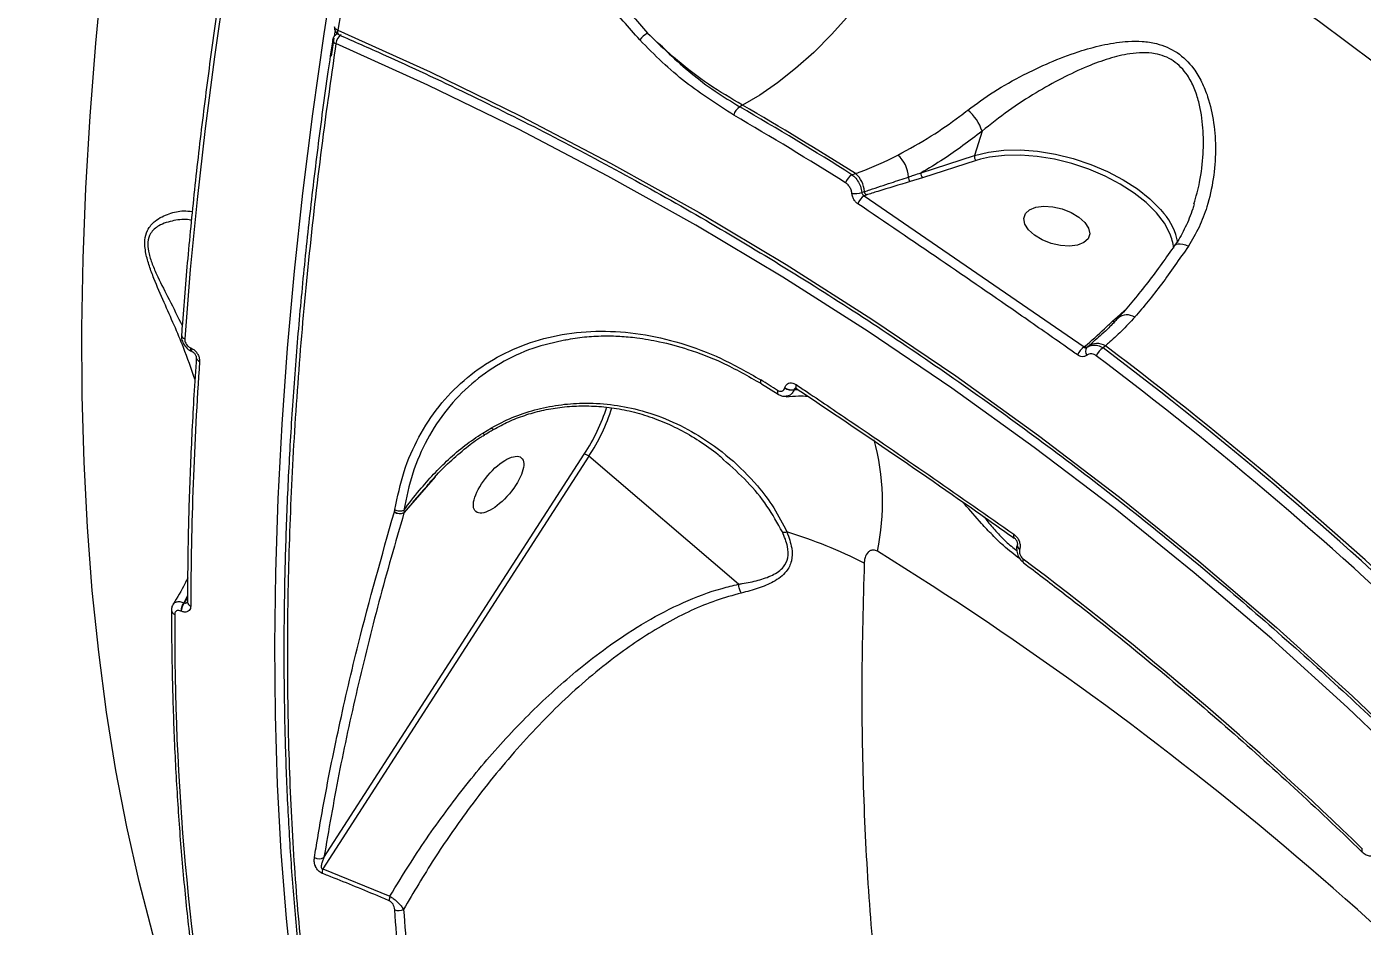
# Model space of a CAD drawing. Header units: millimetres. Extents: x -10881 to 8954, y -8695 to 5624.
# Drawn here: x -5188.4 to -5011.7, y 2574.1 to 2693.1 of the extents above; entities that cross this region are included whole.
import ezdxf

# ---------------------------------------------------------------- set-up
doc = ezdxf.new("R2010")
doc.units = ezdxf.units.MM
for name, color, linetype in [('DIKOM_ОБЪЕКТ', 7, 'Continuous'), ('DIKOM_РАЗМЕР_ЗОНА', 7, 'Continuous'), ('DIKOM_РАЗМЕР_ОБЪЕКТА', 7, 'Continuous')]:
    doc.layers.add(name, color=color, linetype=linetype)
doc.styles.add('style1', font='arial.ttf', dxfattribs={"width": 0.8})
doc.dimstyles.new('1-50', dxfattribs={"dimtxt": 300, "dimasz": 200, "dimexe": 100, "dimexo": 0, "dimgap": 100, "dimtad": 1, "dimtxsty": 'style1', "dimcen": 200, "dimclrd": 7, "dimclre": 7, "dimclrt": 7, "dimadec": 1, "dimazin": 2, "dimtfac": 1, "dimtmove": 0, "dimatfit": 2, "dimfxl": 0, "dimlwd": 25, "dimlwe": 18, "dimarcsym": 0})

# ---------------------------------------------------------------- blocks, each defined once
blk = doc.blocks.new('*D9')
at = {"layer": 'Defpoints', "color": 0, "transparency": 16777216}
for p in [(-9533.99, 4149), (-6877.05, 4149), (-2715.65, -5051.15)]:
    blk.add_point(p, dxfattribs=at)
at = {"layer": 'DIKOM_РАЗМЕР_ОБЪЕКТА', "color": 7, "lineweight": 18, "transparency": 16777216}
for p, q in [((-6877.05, 4149), (-9633.99, 4149)), ((-2715.65, -5051.15), (-9633.99, -5051.15))]:
    blk.add_line(p, q, dxfattribs=at)
at = {"layer": 'DIKOM_РАЗМЕР_ОБЪЕКТА', "color": 7, "lineweight": 25, "transparency": 16777216}
blk.add_line((-9533.99, -4851.15), (-9533.99, 3949), dxfattribs=at)
at = {"layer": 'DIKOM_РАЗМЕР_ОБЪЕКТА', "color": 7, "transparency": 16777216}
for points in [[(-9567.32, 3949), (-9500.66, 3949), (-9533.99, 4149)], [(-9567.32, -4851.15), (-9500.66, -4851.15), (-9533.99, -5051.15)]]:
    blk.add_solid(points, dxfattribs=at)
at = {"layer": 'DIKOM_РАЗМЕР_ОБЪЕКТА', "color": 7, "transparency": 16777216, "insert": (-9787.16, -451.07), "char_height": 300, "attachment_point": 5, "rotation": 90, "style": 'style1'}
blk.add_mtext('9200', dxfattribs=at)
blk = doc.blocks.new('*D10')
at = {"layer": 'Defpoints', "color": 0, "transparency": 16777216}
for p in [(-7152.73, 2730.8), (7385.22, 911.28), (7385.22, -7693.77)]:
    blk.add_point(p, dxfattribs=at)
at = {"layer": 'DIKOM_РАЗМЕР_ОБЪЕКТА', "color": 7, "lineweight": 18, "transparency": 16777216}
for p, q in [((-7152.73, 2730.8), (-7152.73, -7793.77)), ((7385.22, 911.28), (7385.22, -7793.77))]:
    blk.add_line(p, q, dxfattribs=at)
at = {"layer": 'DIKOM_РАЗМЕР_ОБЪЕКТА', "color": 7, "lineweight": 25, "transparency": 16777216}
blk.add_line((-6952.73, -7693.77), (7185.22, -7693.77), dxfattribs=at)
at = {"layer": 'DIKOM_РАЗМЕР_ОБЪЕКТА', "color": 7, "transparency": 16777216}
for points in [[(-6952.73, -7660.43), (-6952.73, -7727.1), (-7152.73, -7693.77)], [(7185.22, -7660.43), (7185.22, -7727.1), (7385.22, -7693.77)]]:
    blk.add_solid(points, dxfattribs=at)
at = {"layer": 'DIKOM_РАЗМЕР_ОБЪЕКТА', "color": 7, "transparency": 16777216, "insert": (116.24, -7440.59), "char_height": 300, "attachment_point": 5, "style": 'style1'}
blk.add_mtext('14500', dxfattribs=at)
blk = doc.blocks.new('*D11')
at = {"layer": 'Defpoints', "color": 0, "transparency": 16777216}
for p in [(-7028.45, 5624.13), (-10431.26, -7165.91), (-2784.83, -7165.91)]:
    blk.add_point(p, dxfattribs=at)
at = {"layer": 'DIKOM_РАЗМЕР_ЗОНА', "color": 7, "lineweight": 18, "transparency": 16777216}
for p, q in [((-7028.45, 5624.13), (-10531.26, 5624.13)), ((-2784.83, -7165.91), (-10531.26, -7165.91))]:
    blk.add_line(p, q, dxfattribs=at)
at = {"layer": 'DIKOM_РАЗМЕР_ЗОНА', "color": 7, "lineweight": 25, "transparency": 16777216}
blk.add_line((-10431.26, 5424.13), (-10431.26, -6965.91), dxfattribs=at)
at = {"layer": 'DIKOM_РАЗМЕР_ЗОНА', "color": 7, "transparency": 16777216}
for points in [[(-10464.6, 5424.13), (-10397.93, 5424.13), (-10431.26, 5624.13)], [(-10464.6, -6965.91), (-10397.93, -6965.91), (-10431.26, -7165.91)]]:
    blk.add_solid(points, dxfattribs=at)
at = {"layer": 'DIKOM_РАЗМЕР_ЗОНА', "color": 7, "transparency": 16777216, "insert": (-10684.43, -770.89), "char_height": 300, "attachment_point": 5, "rotation": 90, "style": 'style1'}
blk.add_mtext('12800', dxfattribs=at)
blk = doc.blocks.new('*D12')
at = {"layer": 'Defpoints', "color": 0, "transparency": 16777216}
for p in [(-9113.32, 3014.05), (8954.2, 2756.48), (8954.2, -8594.51)]:
    blk.add_point(p, dxfattribs=at)
at = {"layer": 'DIKOM_РАЗМЕР_ЗОНА', "color": 7, "lineweight": 18, "transparency": 16777216}
for p, q in [((-9113.32, 3014.05), (-9113.32, -8694.51)), ((8954.2, 2756.48), (8954.2, -8694.51))]:
    blk.add_line(p, q, dxfattribs=at)
at = {"layer": 'DIKOM_РАЗМЕР_ЗОНА', "color": 7, "lineweight": 25, "transparency": 16777216}
blk.add_line((-8913.32, -8594.51), (8754.2, -8594.51), dxfattribs=at)
at = {"layer": 'DIKOM_РАЗМЕР_ЗОНА', "color": 7, "transparency": 16777216}
for points in [[(-8913.32, -8561.18), (-8913.32, -8627.85), (-9113.32, -8594.51)], [(8754.2, -8561.18), (8754.2, -8627.85), (8954.2, -8594.51)]]:
    blk.add_solid(points, dxfattribs=at)
at = {"layer": 'DIKOM_РАЗМЕР_ЗОНА', "color": 7, "transparency": 16777216, "insert": (-79.56, -8341.34), "char_height": 300, "attachment_point": 5, "style": 'style1'}
blk.add_mtext('18000', dxfattribs=at)

msp = doc.modelspace()

# ---------------------------------------------------------------- linework, layer by layer
at = {"layer": 'DIKOM_ОБЪЕКТ', "color": 7, "linetype": 'Continuous', "lineweight": 15}
for p, q in [((-5147.765, 2691.578), (-5148.118, 2689.184)), ((-5147.931, 2691.354), (-5147.933, 2691.341)), ((-5147.284, 2692.155), (-5147.456, 2692.052)), ((-5147.08, 2692.026), (-5147.09, 2692.031)), ((-5093.703, 2682.724), (-5094.068, 2682.507)), ((-5062.007, 2679.263), (-5063, 2676.062)), ((-5070.08, 2673.775), (-5063, 2676.062)), ((-5062.792, 2675.386), (-5069.872, 2673.099)), ((-5062.215, 2675.557), (-5062.792, 2675.386)), ((-5079.232, 2673.518), (-5078.764, 2673.671)), ((-5069.872, 2673.099), (-5071.524, 2672.599)), ((-5077.332, 2670.818), (-5077.589, 2670.735)), ((-5077.589, 2670.735), (-5048.488, 2650.721)), ((-5044.738, 2654.122), (-5043.747, 2655.031)), ((-5043.747, 2655.031), (-5043.102, 2655.589)), ((-5166.725, 2650.608), (-5166.68, 2650.588)), ((-5117.428, 2651.624), (-5117.065, 2651.677)), ((-5048.488, 2650.721), (-5048.431, 2650.77)), ((-5047.984, 2650.792), (-5048.165, 2650.635)), ((-5046.768, 2651.866), (-5047.984, 2650.792)), ((-5045.685, 2650.857), (-5045.992, 2650.59)), ((-5166.561, 2650.13), (-5166.516, 2650.11)), ((-5091.199, 2645.85), (-5088.97, 2644.463)), ((-5088.112, 2645.291), (-5088.106, 2645.313)), ((-5086.86, 2645.09), (-5086.866, 2645.069)), ((-5086.866, 2645.069), (-5086.359, 2645.079)), ((-5086.517, 2645.185), (-5086.86, 2645.09)), ((-5086.572, 2645.25), (-5086.557, 2645.239)), ((-5128.06, 2639.328), (-5126.921, 2640.014)), ((-5149.08, 2583.146), (-5114.644, 2636.554)), ((-5114.046, 2636.25), (-5149.238, 2581.669)), ((-5094.242, 2619.332), (-5114.046, 2636.25)), ((-5096.201, 2635.764), (-5096.335, 2635.888)), ((-5134.365, 2633.543), (-5138.494, 2628.77)), ((-5137.71, 2629.706), (-5138.476, 2628.798)), ((-5139.766, 2628.906), (-5139.755, 2628.941)), ((-5139.755, 2628.941), (-5139.692, 2629.206)), ((-5138.52, 2629.097), (-5138.476, 2628.798)), ((-5138.476, 2628.798), (-5138.494, 2628.77)), ((-5057.742, 2625.444), (-5057.727, 2625.432)), ((-5057.025, 2623.959), (-5057.031, 2623.938)), ((-5167.134, 2617.815), (-5167.619, 2616.881)), ((-5167.553, 2616.853), (-5167.139, 2617.415)), ((-5167.949, 2615.748), (-5168.014, 2615.777)), ((-5167.619, 2616.881), (-5167.553, 2616.853)), ((-5167.146, 2616.967), (-5167.145, 2616.942)), ((-5011.718, 2583.897), (-5011.71, 2583.889)), ((-5149.238, 2581.669), (-5140.356, 2578.035))]:
    msp.add_line(p, q, dxfattribs=at)
at = {"layer": 'DIKOM_ОБЪЕКТ', "color": 7, "linetype": 'Continuous', "lineweight": 15, "flags": 128}
for points in [[(-5157.098, 2728.021), (-5158.953, 2718.163), (-5160.651, 2708.386), (-5162.191, 2698.697), (-5163.573, 2689.102), (-5164.795, 2679.608), (-5165.856, 2670.221), (-5166.757, 2660.949), (-5167.495, 2651.796)], [(-5063.15, 2723.723), (-5064.341, 2720.364), (-5065.724, 2716.967), (-5067.286, 2713.564), (-5069.015, 2710.185), (-5070.894, 2706.861), (-5072.905, 2703.622), (-5075.032, 2700.498), (-5077.253, 2697.517), (-5079.549, 2694.707), (-5081.899, 2692.092), (-5084.282, 2689.698), (-5086.675, 2687.546), (-5089.058, 2685.655), (-5091.408, 2684.043), (-5093.703, 2682.724)], [(-5063.15, 2723.723), (-5051.431, 2716.701), (-5039.887, 2709.371), (-5028.524, 2701.737), (-5017.349, 2693.804), (-5006.366, 2685.576), (-4995.584, 2677.057), (-4985.007, 2668.252), (-4974.641, 2659.166), (-4964.492, 2649.804), (-4954.565, 2640.17), (-4944.867, 2630.271), (-4935.401, 2620.112), (-4926.175, 2609.697), (-4917.192, 2599.034)], [(-5153.168, 2566.551), (-5154.046, 2575.097), (-5154.726, 2583.858), (-5155.206, 2592.826), (-5155.487, 2601.993), (-5155.568, 2611.353), (-5155.45, 2620.897), (-5155.131, 2630.616), (-5154.614, 2640.504), (-5153.897, 2650.551), (-5152.982, 2660.749), (-5151.87, 2671.09), (-5150.561, 2681.565), (-5149.056, 2692.164), (-5147.357, 2702.879)], [(-5159.808, 2542.259), (-5162.505, 2547.755), (-5165.086, 2553.663), (-5167.481, 2559.847), (-5169.689, 2566.301), (-5171.706, 2573.019), (-5173.532, 2579.995), (-5175.164, 2587.223), (-5176.6, 2594.695), (-5177.841, 2602.405), (-5178.883, 2610.346), (-5179.727, 2618.51), (-5180.372, 2626.89), (-5180.816, 2635.477), (-5181.061, 2644.264), (-5181.104, 2653.243), (-5180.947, 2662.406), (-5180.589, 2671.743), (-5180.031, 2681.246), (-5179.274, 2690.906), (-5178.317, 2700.715)], [(-5147.23, 2692.618), (-5147.38, 2692.694), (-5147.504, 2692.78), (-5147.596, 2692.871), (-5147.652, 2692.966), (-5147.672, 2693.06), (-5147.668, 2693.102)], [(-5147.933, 2691.341), (-5147.936, 2691.308), (-5147.917, 2691.214), (-5147.86, 2691.119), (-5147.768, 2691.026), (-5147.645, 2690.941), (-5147.495, 2690.864)], [(-5147.614, 2692.584), (-5147.682, 2692.134), (-5147.73, 2691.812)], [(-5147.09, 2692.031), (-5147.097, 2692.035), (-5147.164, 2692.094), (-5147.212, 2692.186), (-5147.24, 2692.308), (-5147.246, 2692.453), (-5147.23, 2692.618)], [(-5147.23, 2692.618), (-5135.043, 2687.104), (-5123.012, 2681.243), (-5111.146, 2675.039), (-5099.452, 2668.496), (-5087.937, 2661.619), (-5076.611, 2654.411), (-5065.478, 2646.878), (-5054.548, 2639.025), (-5043.828, 2630.856), (-5033.323, 2622.377), (-5023.042, 2613.594), (-5012.99, 2604.512), (-5003.175, 2595.138), (-4993.603, 2585.477), (-4984.281, 2575.536), (-4975.213, 2565.321), (-4966.407, 2554.839), (-4957.868, 2544.097), (-4949.601, 2533.102), (-4941.612, 2521.861), (-4933.907, 2510.382)], [(-4934.813, 2509.177), (-4942.495, 2520.621), (-4950.46, 2531.828), (-4958.702, 2542.79), (-4967.215, 2553.5), (-4975.995, 2563.95), (-4985.035, 2574.134), (-4994.33, 2584.045), (-5003.873, 2593.677), (-5013.659, 2603.023), (-5023.68, 2612.078), (-5033.93, 2620.834), (-5044.403, 2629.288), (-5055.092, 2637.432), (-5065.989, 2645.262), (-5077.087, 2652.772), (-5088.38, 2659.958), (-5099.86, 2666.815), (-5111.519, 2673.338), (-5123.35, 2679.523), (-5135.344, 2685.367), (-5147.495, 2690.864)], [(-5063, 2676.062), (-5061.171, 2676.515), (-5059.141, 2676.763), (-5056.955, 2676.799), (-5054.66, 2676.623), (-5052.307, 2676.239), (-5049.947, 2675.655), (-5047.631, 2674.883), (-5045.412, 2673.942), (-5043.336, 2672.85), (-5041.451, 2671.633), (-5039.796, 2670.317), (-5038.408, 2668.931), (-5037.965, 2668.401)], [(-5037.157, 2665.73), (-5037.888, 2667.088), (-5038.945, 2668.471), (-5040.291, 2669.815), (-5041.896, 2671.092), (-5043.724, 2672.272), (-5045.737, 2673.33), (-5047.889, 2674.243), (-5050.134, 2674.991), (-5052.423, 2675.558), (-5054.705, 2675.931), (-5056.93, 2676.101), (-5059.05, 2676.066), (-5061.018, 2675.826), (-5062.215, 2675.557)], [(-5077.923, 2671.17), (-5077.833, 2671.199), (-5077.561, 2671.287)], [(-5055.06, 2665.514), (-5055.847, 2666.228), (-5056.332, 2666.981), (-5056.476, 2667.711), (-5056.268, 2668.36), (-5055.723, 2668.874), (-5054.887, 2669.213), (-5053.827, 2669.348), (-5052.628, 2669.269), (-5051.389, 2668.982), (-5050.209, 2668.511), (-5049.184, 2667.893), (-5048.397, 2667.179), (-5047.911, 2666.426), (-5047.767, 2665.696), (-5047.976, 2665.047), (-5048.52, 2664.533), (-5049.357, 2664.194), (-5050.417, 2664.059), (-5051.615, 2664.138), (-5052.855, 2664.425), (-5054.035, 2664.896), (-5055.06, 2665.514)], [(-5036.524, 2664.152), (-5036.485, 2664.197), (-5036.316, 2664.311), (-5036.083, 2664.37), (-5035.796, 2664.374), (-5035.464, 2664.321), (-5035.099, 2664.214), (-5034.712, 2664.057)], [(-5086.616, 2645.746), (-5086.649, 2645.599), (-5086.658, 2645.47), (-5086.643, 2645.364), (-5086.604, 2645.283), (-5086.572, 2645.25)], [(-5089.051, 2644.978), (-5089.076, 2644.846), (-5089.083, 2644.728), (-5089.072, 2644.626), (-5089.043, 2644.543), (-5088.996, 2644.482), (-5088.971, 2644.463)], [(-5128.06, 2639.328), (-5127.919, 2639.19), (-5127.821, 2639.129), (-5127.781, 2639.132)], [(-5057.793, 2625.943), (-5057.825, 2625.797), (-5057.832, 2625.667), (-5057.814, 2625.558), (-5057.772, 2625.475), (-5057.742, 2625.444)], [(-5057.343, 2624.549), (-5057.348, 2624.534), (-5057.349, 2624.528)], [(-5056.564, 2622.659), (-5056.597, 2622.532), (-5056.61, 2622.418), (-5056.604, 2622.32), (-5056.579, 2622.24), (-5056.535, 2622.181), (-5056.525, 2622.173)]]:
    msp.add_lwpolyline(points, dxfattribs=at)
at = {"layer": 'DIKOM_ОБЪЕКТ', "color": 7, "linetype": 'Continuous', "lineweight": 15}
for centre, radius, start, end in [((-5146.681, 2692.943), 1, 171.35089, 246.47036), ((-5146.944, 2691.194), 1, 143.08091, 171.50366), ((-5146.944, 2691.194), 1, 120.79699, 143.08091), ((-5145.672, 2690.625), 1.838, 128.30364, 172.51979), ((-5147.148, 2691.532), 0.605, 100.59917, 120.67264), ((-5104.589, 2689.349), 3.359, 119.8497, 143.57871), ((-5093.016, 2680.924), 1.901, 123.5924, 165.53629), ((-5338.903, 2261.696), 486.853, 57.76673, 59.80837), ((-5338.65, 2261.663), 487.125, 57.75718, 59.81186), ((-5339.146, 2261.527), 485.767, 57.76673, 59.80837), ((-5067.611, 2677.527), 5.866, 17.21286, 50.70377), ((-5075.779, 2673.02), 4.047, 2.65645, 49.60677), ((-5062.349, 2675.892), 0.672, 165.38736, 228.83278), ((-5080.945, 2671.075), 3.39, 3.58966, 49.96549), ((-5069.43, 2673.606), 0.672, 165.38736, 228.83278), ((-5078.206, 2671.888), 1.925, 122.19178, 163.69375), ((-5071.046, 2673.107), 0.697, 171.74025, 226.77376), ((-5078.906, 2674.246), 3.229, 264.27824, 287.72099), ((-5076.541, 2669.037), 1.995, 121.67342, 161.82242), ((-5076.881, 2671.329), 0.682, 183.50236, 228.53041), ((-5044.354, 2662.931), 8.411, 11.05299, 40.56758), ((-5043.084, 2663.152), 6.463, 5.86837, 23.5113), ((-5044.521, 2654.544), 0.474, 242.76994, 278.00838), ((-5042.818, 2653.061), 1.898, 57.52437, 128.92223), ((-5167.351, 2652.36), 0.583, 185.35649, 255.65779), ((-5166.279, 2650.493), 0.461, 165.60674, 231.80634), ((-5166.239, 2650.473), 0.456, 165.39999, 232.92201), ((-5047.547, 2649.059), 1.91, 119.53495, 161.63574), ((-5048.224, 2651.119), 0.406, 239.3282, 306.27475), ((-5047.526, 2650.142), 0.807, 142.33191, 220.25951), ((-5046.787, 2649.14), 2.04, 57.31487, 125.92297), ((-5045.03, 2648.853), 1.985, 118.97891, 159.37708), ((-5345.878, 2252.123), 498.705, 45.95232, 53.03495), ((-5345.626, 2252.086), 498.982, 45.93644, 53.05083), ((-5165.388, 2649.375), 0.578, 184.92217, 255.97679), ((-5346.105, 2251.975), 497.592, 45.95232, 53.03495), ((-4673.949, 2614.674), 492.763, 176.02727, 179.79538), ((-5334.328, 2253.291), 462.146, 57.94497, 58.27079), ((-5087.234, 2646.609), 1.584, 236.32807, 283.43414), ((-5087.228, 2646.631), 1.584, 236.32706, 283.43025), ((-5134.8, 2650.024), 24.242, 326.24572, 342.6354), ((-5135.034, 2650.238), 25.222, 326.3178, 342.55161), ((-5106.677, 2630.203), 31.494, 348.08443, 15.1842), ((-5114.889, 2635.333), 1.246, 47.43239, 78.67106), ((-5139.008, 2629.976), 1.311, 234.69196, 293.0776), ((-5138.992, 2629.978), 1.288, 233.65717, 293.58966), ((-5088.147, 2628.196), 1.979, 262.05076, 279.30571), ((-5106.904, 2564.146), 64.962, 63.18433, 72.92176), ((-5056.76, 2624.465), 0.593, 173.84106, 242.80527), ((-5056.756, 2624.484), 0.589, 173.06758, 242.9095), ((-5317.842, 2233.38), 459.243, 41.07171, 58.20305), ((-5340.632, 2244.71), 472.8, 45.91598, 53.07129), ((-5168.649, 2615.92), 0.612, 186.22521, 253.56184), ((-4821.587, 2613.374), 347.241, 179.67679, 190.60626), ((-5165.993, 2615.676), 2.024, 143.45982, 177.15336), ((-5165.927, 2615.648), 2.024, 143.45982, 177.15336), ((-5166.519, 2617.035), 0.631, 187.18565, 252.43127), ((-5011.359, 2584.099), 0.412, 145.6805, 209.37507), ((-5149.701, 2584.203), 1.226, 238.60352, 300.46048), ((-5147.813, 2581.201), 1.5, 161.84234, 185.29226), ((-5138.955, 2577.538), 1.486, 160.44434, 183.88299), ((-5139.177, 2577.515), 1.371, 246.78109, 297.43182)]:
    msp.add_arc(centre, radius, start, end, dxfattribs=at)
msp.add_ellipse((-5125.978, 2632.492), major_axis=(3.012, 3.564), ratio=0.4015361, dxfattribs=at)
for points, knots in [([(-4782.756, 3221.427), (-4782.804, 3221.429), (-4785.536, 3221.58), (-4791.224, 3221.25), (-4799.83, 3220.369), (-4808.757, 3218.684), (-4817.901, 3216.302), (-4827.136, 3213.233), (-4836.425, 3209.521), (-4845.757, 3205.192), (-4855.239, 3200.202), (-4864.913, 3194.516), (-4874.755, 3188.134), (-4884.763, 3181.041), (-4894.86, 3173.282), (-4904.897, 3164.973), (-4914.842, 3156.164), (-4924.687, 3146.883), (-4934.547, 3137.027), (-4944.465, 3126.542), (-4954.41, 3115.445), (-4964.377, 3103.727), (-4974.287, 3091.47), (-4983.881, 3079.003), (-4993.139, 3066.403), (-5002.063, 3053.711), (-5010.874, 3040.624), (-5019.605, 3027.084), (-5028.229, 3013.119), (-5036.737, 2998.728), (-5045.066, 2984.008), (-5053.199, 2968.983), (-5061.113, 2953.694), (-5068.8, 2938.147), (-5076.247, 2922.367), (-5083.482, 2906.283), (-5090.475, 2889.934), (-5097.215, 2873.328), (-5103.645, 2856.591), (-5109.672, 2839.968), (-5115.289, 2823.515), (-5120.507, 2807.24), (-5125.388, 2790.957), (-5129.947, 2774.594), (-5134.16, 2758.201), (-5138.019, 2741.789), (-5141.475, 2725.491), (-5144.61, 2709.045), (-5146.342, 2698.186), (-5147.23, 2692.618)], [0, 0, 0, 0, 0.0003845, 0.02198, 0.04400615, 0.06607235, 0.08826026, 0.11048913, 0.13189863, 0.1533449, 0.17490286, 0.19649836, 0.21852451, 0.24059072, 0.26277864, 0.28500751, 0.30641701, 0.32786329, 0.34942124, 0.37101675, 0.3930429, 0.4151091, 0.43729702, 0.45952589, 0.48017039, 0.50084786, 0.52162535, 0.54243645, 0.56363183, 0.58486289, 0.60620228, 0.62757809, 0.64898764, 0.67043396, 0.69199196, 0.71358752, 0.73561372, 0.75767997, 0.77986795, 0.80209687, 0.82350642, 0.84495274, 0.86651075, 0.88810631, 0.91013251, 0.93219877, 0.95438674, 0.97661567, 1, 1, 1, 1]), ([(-5107.292, 2691.343), (-5108.752, 2692.983), (-5111.444, 2696.005), (-5114.846, 2700.97), (-5117.666, 2705.913), (-5120.027, 2711.099), (-5121.881, 2716.461), (-5123.216, 2721.931), (-5124.015, 2727.459), (-5124.227, 2732.974), (-5123.917, 2738.427), (-5123.232, 2741.932), (-5122.89, 2743.682)], [0, 0, 0, 0, 0.1166812, 0.2150846, 0.3137979, 0.4122009, 0.510061, 0.6082268, 0.7060845, 0.8039539, 0.9021323, 1, 1, 1, 1]), ([(-5121.586, 2743.498), (-5122.051, 2740.952), (-5122.754, 2737.095), (-5122.855, 2731.731), (-5122.571, 2726.335), (-5121.656, 2720.914), (-5120.158, 2715.601), (-5118.273, 2710.372), (-5115.841, 2705.326), (-5112.928, 2700.591), (-5110.048, 2696.504), (-5107.695, 2693.868), (-5106.261, 2692.263)], [0, 0, 0, 0, 0.1446503, 0.2191383, 0.2936265, 0.4383813, 0.5128975, 0.5874141, 0.7331241, 0.8081317, 0.8831395, 1, 1, 1, 1]), ([(-5157.543, 2728.469), (-5157.893, 2726.656), (-5158.907, 2721.399), (-5160.455, 2712.762), (-5162.13, 2702.593), (-5163.63, 2692.525), (-5164.956, 2682.564), (-5166.107, 2672.717), (-5167.064, 2663.165), (-5167.632, 2656.389), (-5167.892, 2652.845), (-5167.931, 2652.306)], [0, 0, 0, 0, 0.06884193, 0.19965692, 0.33047787, 0.46130284, 0.59213209, 0.72296592, 0.85380462, 0.97776601, 1, 1, 1, 1]), ([(-5147.915, 2691.352), (-5148.129, 2689.946), (-5148.861, 2685.145), (-5149.926, 2677.06), (-5151.114, 2667.118), (-5152.111, 2657.333), (-5152.931, 2647.716), (-5153.569, 2638.269), (-5154.027, 2628.988), (-5154.306, 2619.869), (-5154.406, 2610.908), (-5154.328, 2602.105), (-5154.07, 2593.455), (-5153.633, 2584.957), (-5153.016, 2576.609), (-5152.219, 2568.418), (-5151.245, 2560.409), (-5150.097, 2552.616), (-5148.777, 2545.062), (-5147.287, 2537.75), (-5145.626, 2530.677), (-5143.794, 2523.839), (-5141.792, 2517.234), (-5139.618, 2510.86), (-5137.271, 2504.716), (-5134.752, 2498.801), (-5132.058, 2493.112), (-5129.191, 2487.653), (-5126.157, 2482.435), (-5122.967, 2477.483), (-5119.635, 2472.808), (-5116.151, 2468.448), (-5113.578, 2465.445), (-5112.123, 2463.979), (-5111.925, 2463.78)], [0, 0, 0, 0, 0.0136711, 0.0466663, 0.0796722, 0.1125298, 0.1452364, 0.1778293, 0.2103456, 0.2428227, 0.2752975, 0.3077997, 0.3403614, 0.3730194, 0.4058107, 0.4387721, 0.4718057, 0.5047379, 0.5375071, 0.5701507, 0.6027055, 0.6352079, 0.6676943, 0.7001984, 0.7327466, 0.7653748, 0.7981185, 0.8310132, 0.8640304, 0.8969971, 0.9297675, 0.9623851, 0.9948853, 1, 1, 1, 1]), ([(-5147.08, 2692.026), (-5145.127, 2691.166), (-5139.46, 2688.671), (-5130.174, 2684.318), (-5119.271, 2678.877), (-5108.508, 2673.148), (-5097.888, 2667.139), (-5087.419, 2660.853), (-5077.105, 2654.294), (-5066.952, 2647.464), (-5056.967, 2640.367), (-5047.154, 2633.008), (-5037.518, 2625.39), (-5028.065, 2617.518), (-5018.801, 2609.396), (-5009.729, 2601.028), (-5000.855, 2592.418), (-4992.184, 2583.572), (-4983.721, 2574.494), (-4975.47, 2565.19), (-4967.435, 2555.664), (-4959.622, 2545.921), (-4952.033, 2535.967), (-4944.677, 2525.806), (-4938.696, 2517.127), (-4935.2, 2511.811), (-4934.012, 2510.004)], [0, 0, 0, 0, 0.0228178, 0.0662207, 0.1096242, 0.1530276, 0.196431, 0.2398342, 0.2832372, 0.3266401, 0.3700428, 0.4134453, 0.4568476, 0.5002496, 0.5436514, 0.5870529, 0.6304541, 0.6738551, 0.7172557, 0.7606561, 0.8040561, 0.8474558, 0.8908552, 0.9342543, 0.9776531, 1, 1, 1, 1]), ([(-5094.857, 2681.398), (-5097.01, 2682.777), (-5100.269, 2684.862), (-5104.36, 2688.374), (-5106.313, 2690.351), (-5107.292, 2691.343)], [0, 0, 0, 0, 0.4927604, 0.7454691, 1, 1, 1, 1]), ([(-5093.703, 2682.724), (-5095.207, 2683.608), (-5098.164, 2685.348), (-5102.382, 2688.559), (-5104.963, 2691.023), (-5106.261, 2692.263)], [0, 0, 0, 0, 0.3395438, 0.667762, 1, 1, 1, 1]), ([(-5106.261, 2692.263), (-5104.372, 2690.414), (-5101.514, 2687.618), (-5097.346, 2684.522), (-5095.163, 2683.18), (-5094.068, 2682.507)], [0, 0, 0, 0, 0.4928082, 0.7454985, 1, 1, 1, 1]), ([(-5147.495, 2690.864), (-5148.068, 2686.877), (-5149.368, 2677.841), (-5150.984, 2664.016), (-5152.349, 2649.383), (-5153.303, 2635.031), (-5153.853, 2620.88), (-5153.984, 2607), (-5153.684, 2593.39), (-5152.949, 2580.179), (-5151.792, 2567.544), (-5150.232, 2555.523), (-5148.286, 2544.088), (-5145.935, 2533.12), (-5143.16, 2522.566), (-5139.96, 2512.483), (-5136.324, 2502.879), (-5132.277, 2493.849), (-5127.874, 2485.517), (-5123.157, 2477.877), (-5118.101, 2470.972), (-5114.25, 2466.24), (-5111.98, 2464.004), (-5111.633, 2463.661)], [0, 0, 0, 0, 0.0389583, 0.0882988, 0.1376392, 0.1873224, 0.2370056, 0.2877698, 0.3385339, 0.3896716, 0.4408093, 0.4901498, 0.5394902, 0.5891734, 0.6388566, 0.6896208, 0.7403849, 0.7915226, 0.8426603, 0.8920002, 0.9413401, 0.9910227, 1, 1, 1, 1]), ([(-5063.895, 2682.067), (-5062.767, 2682.891), (-5060.465, 2684.574), (-5057.754, 2686.086), (-5055.12, 2687.432), (-5052.566, 2688.611), (-5049.066, 2689.905), (-5045.75, 2690.792), (-5043.065, 2691.186), (-5040.783, 2691.19), (-5038.559, 2690.866), (-5036.109, 2689.834), (-5034.151, 2687.901), (-5032.906, 2685.809), (-5031.945, 2683.406), (-5031.272, 2680.347), (-5031.044, 2676.681), (-5031.333, 2672.932), (-5032.111, 2669.526), (-5033.229, 2666.523), (-5034.215, 2664.883), (-5034.712, 2664.057)], [0, 0, 0, 0, 0.0713192, 0.1455334, 0.1511418, 0.2166827, 0.2835494, 0.3372077, 0.3918209, 0.425165, 0.4591144, 0.5134567, 0.5679412, 0.6040748, 0.6411273, 0.7022452, 0.7649113, 0.8302388, 0.8968703, 0.9479885, 1, 1, 1, 1]), ([(-5033.967, 2669.674), (-5033.695, 2670.619), (-5033.077, 2672.764), (-5032.698, 2676.153), (-5032.704, 2679.727), (-5033.145, 2682.658), (-5033.9, 2684.992), (-5034.905, 2686.954), (-5036.608, 2688.749), (-5038.789, 2689.565), (-5040.767, 2689.702), (-5042.822, 2689.515), (-5045.267, 2688.913), (-5048.272, 2687.801), (-5051.491, 2686.284), (-5055, 2684.313), (-5058.613, 2681.989), (-5060.863, 2680.182), (-5062.007, 2679.263)], [0, 0, 0, 0, 0.0609953, 0.1383597, 0.2081155, 0.2792772, 0.3187661, 0.3592303, 0.4167239, 0.4741383, 0.5104449, 0.5476767, 0.6085215, 0.6706005, 0.7467758, 0.8242688, 0.9106811, 1, 1, 1, 1]), ([(-5073.156, 2676.102), (-5071.68, 2676.905), (-5068.951, 2678.387), (-5065.847, 2680.558), (-5064.25, 2681.793), (-5063.895, 2682.067)], [0, 0, 0, 0, 0.4786869, 0.8843747, 1, 1, 1, 1]), ([(-5062.007, 2679.263), (-5063.7, 2677.978), (-5066.388, 2675.938), (-5069.083, 2674.359), (-5070.08, 2673.775)], [0, 0, 0, 0, 0.6298964, 1, 1, 1, 1]), ([(-5078.764, 2673.671), (-5078.547, 2673.742), (-5076.703, 2674.348), (-5074.819, 2675.28), (-5073.156, 2676.102)], [0, 0, 0, 0, 0.1178594, 1, 1, 1, 1]), ([(-5071.736, 2673.207), (-5071.494, 2673.287), (-5070.937, 2673.47), (-5070.39, 2673.665), (-5070.08, 2673.775)], [0, 0, 0, 0, 0.43528828, 1, 1, 1, 1]), ([(-5079.228, 2671.033), (-5079.256, 2671.196), (-5079.311, 2671.522), (-5079.556, 2671.974), (-5079.823, 2672.271), (-5080.001, 2672.393), (-5080.054, 2672.429)], [0, 0, 0, 0, 0.29273574, 0.58510658, 0.87883793, 1, 1, 1, 1]), ([(-5079.232, 2673.518), (-5079.149, 2673.456), (-5078.865, 2673.247), (-5078.442, 2672.746), (-5078.055, 2671.986), (-5077.967, 2671.442), (-5077.923, 2671.17)], [0, 0, 0, 0, 0.1209496, 0.4144473, 0.7069479, 1, 1, 1, 1]), ([(-5077.561, 2671.287), (-5077.327, 2671.363), (-5076.156, 2671.743), (-5074.23, 2672.382), (-5072.502, 2672.954), (-5071.736, 2673.207)], [0, 0, 0, 0, 0.1222806, 0.6114205, 1, 1, 1, 1]), ([(-5071.524, 2672.599), (-5072.96, 2672.173), (-5074.914, 2671.594), (-5076.826, 2670.981), (-5077.332, 2670.818)], [0, 0, 0, 0, 0.7353037, 1, 1, 1, 1]), ([(-5078.437, 2669.66), (-5078.477, 2669.688), (-5078.643, 2669.807), (-5078.899, 2670.091), (-5079.145, 2670.544), (-5079.2, 2670.87), (-5079.228, 2671.033)], [0, 0, 0, 0, 0.0963825, 0.3985513, 0.6990818, 1, 1, 1, 1]), ([(-5077.923, 2671.17), (-5077.911, 2671.117), (-5077.886, 2671.009), (-5077.781, 2670.865), (-5077.674, 2670.779), (-5077.606, 2670.744), (-5077.589, 2670.735)], [0, 0, 0, 0, 0.2930283, 0.5923651, 0.9005743, 1, 1, 1, 1]), ([(-5166.148, 2646.437), (-5166.632, 2647.831), (-5167.791, 2651.171), (-5169.808, 2655.64), (-5171.387, 2659.259), (-5172.203, 2661.437), (-5172.702, 2663.176), (-5172.851, 2664.877), (-5172.41, 2666.411), (-5171.253, 2667.651), (-5169.544, 2668.426), (-5167.793, 2668.828), (-5166.874, 2668.691), (-5166.489, 2668.633)], [0, 0, 0, 0, 0.1288723, 0.3090124, 0.4030425, 0.4506425, 0.4995353, 0.5545105, 0.6057984, 0.6830148, 0.7977306, 0.9153906, 1, 1, 1, 1]), ([(-5049.359, 2649.661), (-5049.85, 2650.005), (-5052.302, 2651.726), (-5061.904, 2658.434), (-5071.172, 2664.726), (-5078.437, 2669.66)], [0, 0, 0, 0, 0.0512253, 0.2561273, 1, 1, 1, 1]), ([(-5033.952, 2669.671), (-5034.012, 2669.44), (-5034.295, 2668.357), (-5035.084, 2666.602), (-5035.895, 2664.984), (-5036.461, 2664.255), (-5036.536, 2664.159)], [0, 0, 0, 0, 0.1141664, 0.5368744, 0.9391602, 1, 1, 1, 1]), ([(-5166.604, 2667.483), (-5166.703, 2667.504), (-5167.391, 2667.648), (-5168.937, 2667.499), (-5170.727, 2666.978), (-5171.988, 2665.991), (-5172.433, 2664.728), (-5172.357, 2663.697), (-5172.129, 2662.647), (-5171.738, 2661.491), (-5170.838, 2659.47), (-5169.464, 2656.808), (-5168.411, 2654.702), (-5167.839, 2653.557)], [0, 0, 0, 0, 0.0270005, 0.1886165, 0.3495836, 0.4522509, 0.5178206, 0.5729284, 0.5880396, 0.651997, 0.7163955, 0.8458748, 1, 1, 1, 1]), ([(-5036.533, 2664.157), (-5037.093, 2663.352), (-5038.284, 2661.64), (-5040.098, 2659.223), (-5041.949, 2656.914), (-5043.258, 2655.358), (-5043.924, 2654.646), (-5044.007, 2654.557)], [0, 0, 0, 0, 0.2204031, 0.4684696, 0.7169234, 0.9647737, 1, 1, 1, 1]), ([(-5034.712, 2664.057), (-5035.892, 2662.346), (-5038.288, 2658.877), (-5040.634, 2655.998), (-5041.792, 2654.67), (-5041.799, 2654.662)], [0, 0, 0, 0, 0.49139441, 0.99706648, 1, 1, 1, 1]), ([(-5048.431, 2650.77), (-5047.54, 2651.553), (-5046.283, 2652.657), (-5045.087, 2653.792), (-5044.738, 2654.122)], [0, 0, 0, 0, 0.7088229, 1, 1, 1, 1]), ([(-5044.019, 2654.547), (-5044.424, 2654.107), (-5045.409, 2653.035), (-5046.439, 2652.14), (-5047.046, 2651.612)], [0, 0, 0, 0, 0.4105904, 1, 1, 1, 1]), ([(-5041.799, 2654.662), (-5042.388, 2654.033), (-5043.572, 2652.768), (-5044.882, 2651.587), (-5045.554, 2650.977), (-5045.685, 2650.857)], [0, 0, 0, 0, 0.44389645, 0.89111339, 1, 1, 1, 1]), ([(-5139.692, 2629.206), (-5139.337, 2630.907), (-5138.628, 2634.307), (-5136.617, 2638.876), (-5133.959, 2642.945), (-5130.643, 2646.404), (-5126.753, 2649.188), (-5122.372, 2651.233), (-5117.593, 2652.498), (-5112.509, 2652.944), (-5107.232, 2652.56), (-5101.869, 2651.333), (-5096.5, 2649.343), (-5093.023, 2647.359), (-5091.283, 2646.366)], [0, 0, 0, 0, 0.08361865, 0.16716608, 0.25041751, 0.33385249, 0.4173036, 0.50048851, 0.58373846, 0.66713846, 0.75045765, 0.83339643, 0.91662801, 1, 1, 1, 1]), ([(-5167.913, 2652.302), (-5167.922, 2652.236), (-5167.961, 2651.96), (-5167.826, 2651.435), (-5167.473, 2650.802), (-5167.012, 2650.333), (-5166.663, 2650.201), (-5166.553, 2650.16)], [0, 0, 0, 0, 0.0766348, 0.3163513, 0.5826341, 0.8680011, 1, 1, 1, 1]), ([(-5167.495, 2651.796), (-5167.493, 2651.699), (-5167.488, 2651.505), (-5167.363, 2651.195), (-5167.167, 2650.917), (-5166.941, 2650.716), (-5166.787, 2650.639), (-5166.725, 2650.608)], [0, 0, 0, 0, 0.2142855, 0.4284468, 0.6429085, 0.8577318, 1, 1, 1, 1]), ([(-5166.68, 2650.588), (-5166.589, 2650.543), (-5166.36, 2650.428), (-5166.023, 2650.129), (-5165.728, 2649.712), (-5165.541, 2649.249), (-5165.532, 2648.959), (-5165.528, 2648.814)], [0, 0, 0, 0, 0.1407799, 0.3552888, 0.5700297, 0.7849624, 1, 1, 1, 1]), ([(-5117.044, 2651.672), (-5118.537, 2651.338), (-5121.612, 2650.65), (-5125.806, 2648.644), (-5129.63, 2645.938), (-5132.885, 2642.556), (-5135.498, 2638.574), (-5137.473, 2634.1), (-5138.171, 2630.766), (-5138.52, 2629.097)], [0, 0, 0, 0, 0.1355949, 0.2793943, 0.4229528, 0.567577, 0.711039, 0.8553398, 1, 1, 1, 1]), ([(-5117.065, 2651.677), (-5116.252, 2651.813), (-5114.642, 2652.082), (-5112.25, 2652.21), (-5109.931, 2652.167), (-5107.441, 2651.931), (-5104.437, 2651.421), (-5100.666, 2650.399), (-5096.139, 2648.675), (-5092.955, 2646.86), (-5091.236, 2645.88)], [0, 0, 0, 0, 0.1039708, 0.205918, 0.2907941, 0.376673, 0.4902474, 0.6313035, 0.8009516, 1, 1, 1, 1]), ([(-5048.488, 2650.721), (-5048.456, 2650.685), (-5048.392, 2650.616), (-5048.283, 2650.582), (-5048.206, 2650.603), (-5048.17, 2650.631), (-5048.165, 2650.635)], [0, 0, 0, 0, 0.33450656, 0.65490196, 0.95178672, 1, 1, 1, 1]), ([(-5048.165, 2650.635), (-5048.118, 2650.671), (-5047.896, 2650.841), (-5047.411, 2651.008), (-5046.69, 2650.97), (-5046.224, 2650.717), (-5045.992, 2650.59)], [0, 0, 0, 0, 0.0813858, 0.3857913, 0.6937318, 1, 1, 1, 1]), ([(-5165.964, 2649.325), (-5166.073, 2647.666), (-5166.389, 2642.854), (-5166.774, 2635.001), (-5167.072, 2625.855), (-5167.12, 2619.907), (-5167.144, 2616.956)], [0, 0, 0, 0, 0.1498909, 0.4347619, 0.7196498, 1, 1, 1, 1]), ([(-5166.514, 2650.107), (-5166.483, 2650.093), (-5166.414, 2650.061), (-5166.279, 2649.955), (-5166.149, 2649.812), (-5166.045, 2649.646), (-5165.981, 2649.485), (-5165.962, 2649.366), (-5165.964, 2649.341), (-5165.965, 2649.331)], [0, 0, 0, 0, 0.1286372, 0.2794288, 0.4257192, 0.5815937, 0.7369194, 0.8919865, 1, 1, 1, 1]), ([(-5048.142, 2649.621), (-5048.159, 2649.607), (-5048.279, 2649.513), (-5048.544, 2649.411), (-5048.959, 2649.431), (-5049.226, 2649.584), (-5049.359, 2649.661)], [0, 0, 0, 0, 0.0523938, 0.3650475, 0.6827341, 1, 1, 1, 1]), ([(-5046.889, 2649.553), (-5047.021, 2649.634), (-5047.285, 2649.798), (-5047.701, 2649.836), (-5047.984, 2649.742), (-5048.114, 2649.642), (-5048.142, 2649.621)], [0, 0, 0, 0, 0.30774, 0.6158747, 0.9190999, 1, 1, 1, 1]), ([(-5091.283, 2646.366), (-5091.298, 2646.279), (-5091.328, 2646.105), (-5091.294, 2645.933), (-5091.231, 2645.889), (-5091.207, 2645.872)], [0, 0, 0, 0, 0.3855848, 0.7711697, 1, 1, 1, 1]), ([(-5089.051, 2644.978), (-5089.05, 2644.977), (-5088.965, 2644.924), (-5088.788, 2644.849), (-5088.566, 2644.842), (-5088.368, 2644.911), (-5088.205, 2645.047), (-5088.142, 2645.212), (-5088.112, 2645.291)], [0, 0, 0, 0, 0.0043468, 0.2198207, 0.4355752, 0.5682506, 0.7938306, 1, 1, 1, 1]), ([(-5088.106, 2645.313), (-5088.077, 2645.394), (-5088.003, 2645.604), (-5087.775, 2645.853), (-5087.428, 2645.989), (-5087.02, 2645.968), (-5086.751, 2645.82), (-5086.616, 2645.746)], [0, 0, 0, 0, 0.1342544, 0.3469772, 0.5632481, 0.7817386, 1, 1, 1, 1]), ([(-5086.64, 2645.3), (-5086.675, 2645.29), (-5086.756, 2645.266), (-5086.83, 2645.185), (-5086.851, 2645.117), (-5086.86, 2645.09)], [0, 0, 0, 0, 0.3182546, 0.7368042, 1, 1, 1, 1]), ([(-5086.673, 2645.299), (-5086.676, 2645.299), (-5086.686, 2645.298), (-5086.641, 2645.292), (-5086.58, 2645.251), (-5086.558, 2645.236)], [0, 0, 0, 0, 0.24361612, 0.71856736, 1, 1, 1, 1]), ([(-5086.616, 2645.746), (-5086.112, 2645.408), (-5083.593, 2643.718), (-5073.881, 2637.165), (-5064.852, 2630.867), (-5057.793, 2625.943)], [0, 0, 0, 0, 0.0517104, 0.2585534, 1, 1, 1, 1]), ([(-5088.965, 2644.472), (-5088.787, 2644.372), (-5088.452, 2644.184), (-5088.076, 2644.194), (-5087.9, 2644.199)], [0, 0, 0, 0, 0.5323459, 1, 1, 1, 1]), ([(-5086.866, 2645.069), (-5086.939, 2644.909), (-5087.095, 2644.574), (-5087.442, 2644.314), (-5087.732, 2644.19), (-5087.881, 2644.202), (-5087.929, 2644.206)], [0, 0, 0, 0, 0.3264463, 0.6867854, 0.89969, 1, 1, 1, 1]), ([(-5087.928, 2644.129), (-5087.375, 2644.182), (-5086.385, 2644.278), (-5085.477, 2644.234), (-5085.076, 2644.215)], [0, 0, 0, 0, 0.5587694, 1, 1, 1, 1]), ([(-5086.584, 2645.23), (-5083.378, 2643.081), (-5075.576, 2637.852), (-5065.975, 2631.243), (-5059.642, 2626.758), (-5057.756, 2625.422)], [0, 0, 0, 0, 0.3287677, 0.8001319, 1, 1, 1, 1]), ([(-5126.921, 2640.014), (-5126.018, 2640.492), (-5124.187, 2641.462), (-5121.184, 2642.456), (-5118.05, 2643.099), (-5114.678, 2643.358), (-5111.123, 2643.172), (-5107.266, 2642.439), (-5103.338, 2641.093), (-5099.252, 2638.979), (-5095.284, 2636.095), (-5092.011, 2632.793), (-5089.456, 2629.471), (-5088.373, 2627.325), (-5087.827, 2626.243)], [0, 0, 0, 0, 0.0637962, 0.1293407, 0.1956936, 0.2634257, 0.3422598, 0.4227076, 0.5170767, 0.6134035, 0.7254015, 0.8399977, 0.9193186, 1, 1, 1, 1]), ([(-5126.631, 2639.797), (-5125.981, 2640.154), (-5124.661, 2640.879), (-5122.514, 2641.711), (-5120.235, 2642.348), (-5117.829, 2642.768), (-5115.294, 2642.957), (-5112.667, 2642.895), (-5109.99, 2642.565), (-5107.307, 2641.948), (-5104.629, 2641.037), (-5101.976, 2639.833), (-5099.392, 2638.307), (-5097.485, 2636.992), (-5096.509, 2636.113), (-5096.298, 2635.923)], [0, 0, 0, 0, 0.0661367, 0.1344522, 0.2033342, 0.2760517, 0.3523614, 0.4322648, 0.5153729, 0.6008288, 0.6886174, 0.7807792, 0.8757151, 0.9730482, 1, 1, 1, 1]), ([(-5126.921, 2640.014), (-5126.906, 2639.998), (-5126.817, 2639.901), (-5126.7, 2639.795), (-5126.667, 2639.828), (-5126.654, 2639.841)], [0, 0, 0, 0, 0.1048501, 0.6517192, 1, 1, 1, 1]), ([(-5138.52, 2629.097), (-5137.83, 2630.004), (-5136.013, 2632.396), (-5133.309, 2635.257), (-5130.462, 2637.723), (-5128.863, 2638.791), (-5128.06, 2639.328)], [0, 0, 0, 0, 0.2319412, 0.6115239, 0.8048569, 1, 1, 1, 1]), ([(-5135.434, 2632.34), (-5135.205, 2632.615), (-5134.271, 2633.737), (-5132.554, 2635.453), (-5130.372, 2637.332), (-5128.802, 2638.526), (-5127.929, 2639.023), (-5127.771, 2639.113)], [0, 0, 0, 0, 0.1046729, 0.4273655, 0.7110864, 0.9477618, 1, 1, 1, 1]), ([(-5127.778, 2639.123), (-5127.533, 2639.281), (-5127.16, 2639.522), (-5126.77, 2639.731), (-5126.637, 2639.802)], [0, 0, 0, 0, 0.6569528, 1, 1, 1, 1]), ([(-5088.42, 2626.236), (-5089.068, 2627.4), (-5090.38, 2629.756), (-5093.023, 2632.994), (-5095.13, 2634.831), (-5096.201, 2635.764)], [0, 0, 0, 0, 0.3244814, 0.6567749, 1, 1, 1, 1]), ([(-5134.423, 2633.484), (-5135.22, 2632.592), (-5136.333, 2631.348), (-5137.405, 2630.069), (-5137.71, 2629.706)], [0, 0, 0, 0, 0.7163219, 1, 1, 1, 1]), ([(-5056.979, 2622.674), (-5057.72, 2623.231), (-5058.972, 2624.174), (-5060.666, 2625.847), (-5062.395, 2627.7), (-5063.675, 2629.189), (-5064.441, 2630.095), (-5064.504, 2630.169)], [0, 0, 0, 0, 0.2702319, 0.4568595, 0.6484047, 0.9710675, 1, 1, 1, 1]), ([(-5150.339, 2583.156), (-5150.269, 2583.591), (-5149.918, 2585.768), (-5148.926, 2591.481), (-5147.135, 2600.442), (-5144.146, 2613.415), (-5141.419, 2623.059), (-5139.766, 2628.906)], [0, 0, 0, 0, 0.0299896, 0.1499527, 0.3900715, 0.6301904, 1, 1, 1, 1]), ([(-5138.494, 2628.77), (-5139.627, 2624.832), (-5141.894, 2616.952), (-5144.735, 2605.43), (-5147.198, 2594.112), (-5148.452, 2586.803), (-5149.08, 2583.146)], [0, 0, 0, 0, 0.2490893, 0.498539, 0.7490847, 1, 1, 1, 1]), ([(-5139.692, 2629.206), (-5139.604, 2629.165), (-5139.423, 2629.079), (-5139.104, 2629.02), (-5138.786, 2629.019), (-5138.607, 2629.071), (-5138.52, 2629.097)], [0, 0, 0, 0, 0.24366078, 0.5, 0.75633922, 1, 1, 1, 1]), ([(-5061.735, 2628.232), (-5061.618, 2628.08), (-5061.135, 2627.451), (-5060.171, 2626.34), (-5058.859, 2624.907), (-5057.888, 2624.154), (-5057.4, 2623.775)], [0, 0, 0, 0, 0.094745, 0.3904199, 0.6933745, 1, 1, 1, 1]), ([(-5094.237, 2619.325), (-5094.236, 2619.325), (-5094.071, 2619.351), (-5093.182, 2619.498), (-5091.618, 2619.809), (-5089.712, 2620.457), (-5088.277, 2621.401), (-5087.607, 2622.777), (-5087.667, 2624.432), (-5088.151, 2625.592), (-5088.42, 2626.236)], [0, 0, 0, 0, 0.0002729, 0.0414504, 0.2242979, 0.4065738, 0.5849828, 0.712481, 0.840453, 1, 1, 1, 1]), ([(-5087.827, 2626.243), (-5087.565, 2625.519), (-5087.09, 2624.202), (-5087.129, 2622.354), (-5087.927, 2620.764), (-5089.516, 2619.613), (-5091.589, 2618.755), (-5093.096, 2618.354), (-5093.857, 2618.152)], [0, 0, 0, 0, 0.16726677, 0.30432056, 0.4416754, 0.63703311, 0.81672043, 1, 1, 1, 1]), ([(-5057.793, 2625.943), (-5057.67, 2625.84), (-5057.424, 2625.635), (-5057.148, 2625.186), (-5056.986, 2624.7), (-5056.954, 2624.273), (-5057.005, 2624.047), (-5057.025, 2623.959)], [0, 0, 0, 0, 0.2182614, 0.4367519, 0.6530228, 0.8657456, 1, 1, 1, 1]), ([(-5057.727, 2625.43), (-5057.719, 2625.424), (-5057.681, 2625.401), (-5057.582, 2625.305), (-5057.47, 2625.147), (-5057.385, 2624.967), (-5057.338, 2624.793), (-5057.325, 2624.648), (-5057.338, 2624.566), (-5057.341, 2624.557), (-5057.342, 2624.555)], [0, 0, 0, 0, 0.0442755, 0.20358, 0.3644823, 0.5199661, 0.6585919, 0.8032535, 0.9545331, 1, 1, 1, 1]), ([(-5057.348, 2624.531), (-5057.349, 2624.529), (-5057.439, 2624.336), (-5057.446, 2623.861), (-5057.309, 2623.167), (-5056.977, 2622.55), (-5056.641, 2622.3), (-5056.505, 2622.199)], [0, 0, 0, 0, 0.00224673, 0.25085176, 0.5208846, 0.80596739, 1, 1, 1, 1]), ([(-5075.862, 2623.7), (-5075.941, 2623.741), (-5076.107, 2623.828), (-5076.427, 2623.87), (-5076.773, 2623.794), (-5077.2, 2623.491), (-5077.435, 2623.056), (-5077.566, 2622.542), (-5077.586, 2622.289), (-5077.599, 2622.122)], [0, 0, 0, 0, 0.0767419, 0.1605212, 0.317401, 0.4661276, 0.7624994, 0.842837, 1, 1, 1, 1]), ([(-5057.031, 2623.938), (-5057.035, 2623.924), (-5057.063, 2623.822), (-5057.08, 2623.608), (-5057.027, 2623.332), (-5056.919, 2623.067), (-5056.771, 2622.837), (-5056.628, 2622.714), (-5056.564, 2622.659)], [0, 0, 0, 0, 0.0340103, 0.252264, 0.4705298, 0.5979374, 0.8193065, 1, 1, 1, 1]), ([(-5077.599, 2622.122), (-5077.741, 2616.933), (-5078.027, 2606.542), (-5077.772, 2591.503), (-5077.009, 2576.889), (-5075.762, 2563.616), (-5074.155, 2551.634), (-5072.281, 2540.844), (-5070.034, 2530.481), (-5067.397, 2520.494), (-5064.371, 2510.94), (-5060.944, 2501.828), (-5057.141, 2493.253), (-5053.058, 2485.413), (-5048.739, 2478.304), (-5044.208, 2471.88), (-5039.373, 2465.99), (-5034.192, 2460.637), (-5029.257, 2456.234), (-5025.914, 2453.886), (-5024.526, 2452.911)], [0, 0, 0, 0, 0.0644933, 0.1291444, 0.1942776, 0.259574, 0.3134729, 0.3673718, 0.421647, 0.4759222, 0.5313948, 0.5868673, 0.6427589, 0.6986504, 0.7508568, 0.8030631, 0.8556269, 0.9081906, 0.9618901, 1, 1, 1, 1]), ([(-5056.522, 2622.17), (-5054.832, 2620.889), (-5049.926, 2617.172), (-5041.94, 2610.821), (-5032.628, 2603.037), (-5023.509, 2594.997), (-5016.57, 2588.569), (-5012.676, 2584.819), (-5011.71, 2583.888)], [0, 0, 0, 0, 0.1082661, 0.3142008, 0.5201382, 0.7260743, 0.932009, 1, 1, 1, 1]), ([(-5167.105, 2620.165), (-5167.226, 2619.9), (-5167.764, 2618.722), (-5168.475, 2617.585), (-5169.026, 2616.704)], [0, 0, 0, 0, 0.2250152, 1, 1, 1, 1]), ([(-5140.356, 2578.035), (-5139.46, 2579.509), (-5137.028, 2583.508), (-5132.693, 2589.738), (-5127.244, 2596.565), (-5121.343, 2602.867), (-5115.921, 2607.731), (-5110.933, 2611.534), (-5106.481, 2614.439), (-5101.56, 2616.992), (-5097.436, 2618.559), (-5094.964, 2619.157), (-5094.242, 2619.332)], [0, 0, 0, 0, 0.0783339, 0.2125921, 0.3472662, 0.4817928, 0.6158493, 0.6916662, 0.7820716, 0.8726186, 0.9628125, 1, 1, 1, 1]), ([(-5094.242, 2619.332), (-5094.241, 2619.331), (-5094.239, 2619.329), (-5094.238, 2619.327), (-5094.237, 2619.325), (-5094.237, 2619.325)], [0, 0, 0, 0, 0.4569013, 0.8306736, 1, 1, 1, 1]), ([(-5093.857, 2618.152), (-5093.872, 2618.181), (-5093.96, 2618.352), (-5094.117, 2618.735), (-5094.195, 2619.116), (-5094.237, 2619.325)], [0, 0, 0, 0, 0.0844006, 0.5004757, 1, 1, 1, 1]), ([(-5169.001, 2616.69), (-5168.979, 2616.737), (-5168.905, 2616.893), (-5168.609, 2617.017), (-5168.159, 2617.052), (-5167.799, 2616.938), (-5167.619, 2616.881)], [0, 0, 0, 0, 0.1262026, 0.4167567, 0.7080479, 1, 1, 1, 1]), ([(-5093.857, 2618.152), (-5094.977, 2617.843), (-5098.361, 2616.909), (-5103.765, 2614.336), (-5110.465, 2609.972), (-5117.265, 2604.254), (-5124.013, 2597.201), (-5129.714, 2590.029), (-5134.565, 2583.049), (-5137.218, 2578.548), (-5138.545, 2576.298)], [0, 0, 0, 0, 0.0588105, 0.1777198, 0.2968171, 0.4509472, 0.6056238, 0.7600437, 0.8800202, 1, 1, 1, 1]), ([(-5169.003, 2616.688), (-5169.048, 2616.627), (-5169.197, 2616.423), (-5169.27, 2616.118), (-5169.247, 2615.899), (-5169.242, 2615.854)], [0, 0, 0, 0, 0.25829158, 0.84930459, 1, 1, 1, 1]), ([(-5169.258, 2615.855), (-5169.25, 2614.297), (-5169.226, 2609.777), (-5169.051, 2602.423), (-5168.673, 2593.856), (-5168.114, 2585.473), (-5167.377, 2577.277), (-5166.463, 2569.274), (-5165.369, 2561.474), (-5164.305, 2555.053), (-5163.578, 2551.266), (-5163.326, 2549.95)], [0, 0, 0, 0, 0.0652743, 0.1893411, 0.3134158, 0.4374969, 0.5615843, 0.6856778, 0.8097771, 0.9338816, 1, 1, 1, 1]), ([(-5168.014, 2615.777), (-5168.103, 2615.807), (-5168.28, 2615.867), (-5168.517, 2615.842), (-5168.698, 2615.73), (-5168.805, 2615.552), (-5168.817, 2615.401), (-5168.822, 2615.333)], [0, 0, 0, 0, 0.2039663, 0.4080118, 0.6135217, 0.826536, 1, 1, 1, 1]), ([(-5166.709, 2616.434), (-5166.718, 2616.329), (-5166.738, 2616.095), (-5166.906, 2615.821), (-5167.185, 2615.651), (-5167.545, 2615.612), (-5167.814, 2615.703), (-5167.949, 2615.748)], [0, 0, 0, 0, 0.1741801, 0.389583, 0.5958005, 0.7978792, 1, 1, 1, 1]), ([(-5167.553, 2616.853), (-5167.515, 2616.841), (-5167.468, 2616.826), (-5167.371, 2616.83), (-5167.259, 2616.865), (-5167.18, 2616.942), (-5167.139, 2616.982)], [0, 0, 0, 0, 0.253067, 0.3073125, 0.6349322, 1, 1, 1, 1]), ([(-5011.704, 2583.897), (-5011.546, 2583.766), (-5011.233, 2583.507), (-5010.794, 2583.352), (-5010.561, 2583.383), (-5010.523, 2583.388)], [0, 0, 0, 0, 0.4626592, 0.9128936, 1, 1, 1, 1]), ([(-5149.306, 2581.063), (-5149.396, 2581.105), (-5149.575, 2581.189), (-5149.823, 2581.406), (-5150.055, 2581.699), (-5150.271, 2582.132), (-5150.385, 2582.654), (-5150.354, 2582.992), (-5150.339, 2583.156)], [0, 0, 0, 0, 0.1098635, 0.2200424, 0.3257284, 0.4925231, 0.7537199, 1, 1, 1, 1]), ([(-5149.08, 2583.146), (-5149.15, 2582.991), (-5149.288, 2582.685), (-5149.415, 2582.271), (-5149.455, 2581.962), (-5149.433, 2581.801), (-5149.395, 2581.727), (-5149.368, 2581.699), (-5149.337, 2581.679), (-5149.295, 2581.664), (-5149.259, 2581.667), (-5149.238, 2581.669)], [0, 0, 0, 0, 0.3170058, 0.6271347, 0.7914074, 0.8704593, 0.8978342, 0.9254723, 0.9332334, 0.9603473, 1, 1, 1, 1]), ([(-5140.438, 2577.437), (-5140.977, 2577.666), (-5143.673, 2578.81), (-5146.631, 2580.013), (-5149.057, 2580.965), (-5149.306, 2581.063)], [0, 0, 0, 0, 0.1831691, 0.9158786, 1, 1, 1, 1]), ([(-5139.717, 2576.255), (-5139.735, 2576.385), (-5139.765, 2576.613), (-5139.909, 2576.941), (-5140.079, 2577.177), (-5140.257, 2577.344), (-5140.378, 2577.406), (-5140.438, 2577.437)], [0, 0, 0, 0, 0.3196286, 0.5618766, 0.7279416, 0.8640377, 1, 1, 1, 1]), ([(-5140.356, 2578.035), (-5140.204, 2577.939), (-5139.901, 2577.746), (-5139.444, 2577.365), (-5139.032, 2576.957), (-5138.728, 2576.59), (-5138.598, 2576.383), (-5138.545, 2576.298)], [0, 0, 0, 0, 0.2022204, 0.4043255, 0.6106003, 0.8410626, 1, 1, 1, 1]), ([(-5132.98, 2528.838), (-5133.772, 2532.496), (-5135.356, 2539.819), (-5137.218, 2551.464), (-5138.734, 2563.553), (-5139.389, 2572.019), (-5139.717, 2576.255)], [0, 0, 0, 0, 0.2489043, 0.4982428, 0.7488998, 1, 1, 1, 1]), ([(-5138.545, 2576.298), (-5138.221, 2572.104), (-5137.573, 2563.709), (-5136.072, 2551.666), (-5134.214, 2539.996), (-5132.622, 2532.631), (-5131.826, 2528.945)], [0, 0, 0, 0, 0.2489044, 0.4982428, 0.7488997, 1, 1, 1, 1])]:
    msp.add_open_spline(points, degree=3, knots=knots, dxfattribs=at)

# ---------------------------------------------------------------- dimensions: what is measured, and where the dimension line sits
at = {"layer": 'DIKOM_РАЗМЕР_ЗОНА'}
dim = msp.add_linear_dim(base=(-10431.262, -7165.906), p1=(-7028.448, 5624.134), p2=(-2784.833, -7165.906), angle=90, text='12800', dimstyle='1-50', dxfattribs=at)
dim.commit()
dim.dimension.update_dxf_attribs({"geometry": '*D11', "text_midpoint": (-10431.262, -770.886), "dimtype": 160})
dim = msp.add_linear_dim(base=(8954.2, -8594.513), p1=(-9113.319, 3014.045), p2=(8954.2, 2756.48), text='18000', dimstyle='1-50', dxfattribs=at)
dim.commit()
dim.dimension.update_dxf_attribs({"geometry": '*D12', "text_midpoint": (-79.559, -8594.513), "dimtype": 160})
at = {"layer": 'DIKOM_РАЗМЕР_ОБЪЕКТА'}
dim = msp.add_linear_dim(base=(-9533.989, 4149.001), p1=(-2715.652, -5051.147), p2=(-6877.054, 4149.001), angle=90, text='9200', dimstyle='1-50', dxfattribs=at)
dim.commit()
dim.dimension.update_dxf_attribs({"geometry": '*D9', "text_midpoint": (-9533.989, -451.073), "dimtype": 160})
dim = msp.add_linear_dim(base=(7385.217, -7693.766), p1=(-7152.73, 2730.795), p2=(7385.217, 911.281), text='14500', dimstyle='1-50', dxfattribs=at)
dim.commit()
dim.dimension.update_dxf_attribs({"geometry": '*D10', "text_midpoint": (116.244, -7693.766), "dimtype": 160})

doc.saveas('drawing.dxf')
